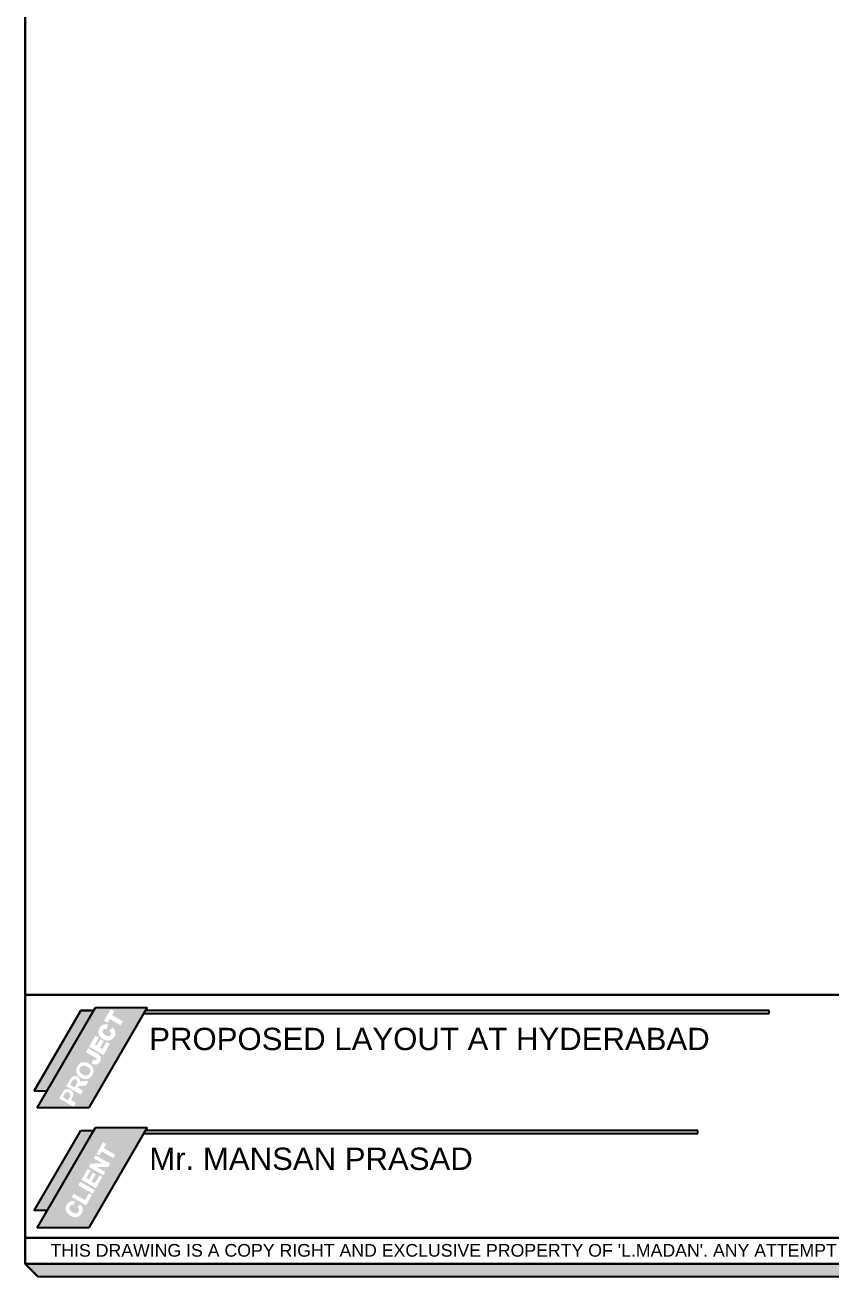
# Model space of a CAD drawing. Header units: inches. Extents: x 58735 to 82582, y -17057 to 2765.
# Drawn here: x 58735 to 64617, y -17043 to -7911 of the extents above; entities that cross this region are included whole.
import ezdxf

# ---------------------------------------------------------------- set-up
doc = ezdxf.new("R2010")
doc.units = ezdxf.units.IN
doc.header["$LTSCALE"] = 15
doc.layers.add('Title', color=252, linetype='Continuous')
doc.styles.add('Arial', font='arial.ttf')

msp = doc.modelspace()

# ---------------------------------------------------------------- hatches: boundary and pattern name
at = {"layer": 'Title'}
h = msp.add_hatch(color=254, dxfattribs=at)
h.dxf.hatch_style = 1
h.paths.add_polyline_path([(59236.94, -15100.44), (59142.79, -15100.44), (58803.06, -15685.06), (58899.28, -15685.06)])
h = msp.add_hatch(color=251, dxfattribs=at)
h.dxf.hatch_style = 1
h.paths.add_polyline_path([(59626.56, -15077.29), (59250.31, -15077.29), (59236.94, -15100.44), (59236.9, -15100.44), (58824.95, -15809.25), (59201.21, -15809.25)])
h.paths.add_polyline_path([(59307.82, -15424.66), (59202.52, -15363.77), (59248.91, -15283.17), (59274.6, -15298.04), (59244.75, -15349.72), (59256.59, -15356.64), (59284.37, -15308.4), (59310.06, -15323.27), (59282.27, -15371.37), (59298.87, -15381.02), (59329.72, -15327.32), (59355.41, -15342.2)], flags=16)
h.paths.add_polyline_path([(59355.32, -15316.83), (59352.3, -15317.69), (59342.75, -15319), (59332.74, -15318.62), (59322.61, -15316.37), (59312.56, -15312.35), (59305.58, -15308.68), (59296.05, -15302.39), (59287.82, -15295.44), (59281.07, -15287.75), (59276.18, -15279.48), (59272.92, -15271.6), (59271.02, -15261.56), (59270.83, -15251.27), (59272.93, -15241.19), (59276.82, -15231.18), (59279.17, -15227.06), (59285.4, -15217.9), (59293.01, -15210.48), (59301.62, -15204.93), (59309.34, -15201.96), (59319.22, -15200.41), (59329.93, -15201.16), (59341.07, -15203.47), (59331.6, -15235.38), (59318.24, -15233.97), (59313.95, -15234.92), (59307.78, -15238.94), (59304.71, -15243.17), (59301.92, -15250.42), (59301.92, -15257.84), (59302.56, -15260.09), (59305.66, -15265.71), (59311.28, -15271.49), (59319.74, -15277.55), (59321.09, -15278.36), (59330.92, -15283.35), (59339.06, -15285.92), (59345.78, -15286.35), (59346.68, -15286.19), (59353.87, -15283.52), (59359.48, -15278.33), (59360.73, -15276.55), (59363.21, -15269.25), (59362.97, -15264.08), (59360.39, -15257.85), (59354.6, -15250.68), (59349.74, -15245.82), (59374.85, -15222.76), (59385.66, -15235.46), (59391.15, -15244.74), (59394.19, -15254.06), (59394.84, -15257.93), (59395.03, -15267.98), (59392.92, -15278.14), (59388.7, -15288.24), (59387.05, -15291.33), (59380.76, -15300.2), (59373.39, -15307.39), (59364.81, -15313.11)], flags=16)
h.paths.add_polyline_path([(59286.02, -15435.94), (59288.79, -15446.84), (59288.79, -15448.37), (59288.23, -15457.99), (59284.59, -15468.33), (59281.83, -15473.45), (59275.05, -15482.86), (59266.67, -15489.65), (59257.85, -15493.14), (59247.9, -15494.15), (59237.44, -15491.98), (59227.42, -15487.41), (59221.53, -15485.45), (59234.35, -15455.64), (59248.49, -15461.25), (59249.59, -15461.37), (59255.08, -15459.08), (59255.91, -15457.95), (59257.45, -15451.56), (59254.05, -15447.55), (59245.97, -15442.12), (59179.3, -15403.65), (59196.08, -15374.92), (59261.6, -15412.83), (59271.39, -15419.06), (59278.5, -15425.07), (59280.11, -15426.68)], flags=16)
h.paths.add_polyline_path([(59433.01, -15207.24), (59353.4, -15161.21), (59337.03, -15189.68), (59311.34, -15174.81), (59360.81, -15089.11), (59386.49, -15103.98), (59370.12, -15132.28), (59449.75, -15178.31)], flags=16)
h.paths.add_polyline_path([(59225.84, -15507.99), (59230.55, -15516.46), (59233.24, -15523.6), (59235.13, -15533.61), (59235.13, -15543.71), (59233.05, -15553.92), (59229.2, -15563.83), (59226.36, -15569.33), (59220.14, -15578.47), (59212.87, -15586.3), (59204.73, -15592.36), (59195.8, -15596.73), (59190.06, -15598.31), (59180.53, -15599.81), (59170.69, -15599.43), (59160.6, -15597.37), (59150.52, -15593.53), (59143, -15589.67), (59133.45, -15583.37), (59125.58, -15576.77), (59119.16, -15569.6), (59113.69, -15560.35), (59110.27, -15551.07), (59108.38, -15540.27), (59108.77, -15531.73), (59110.83, -15521.8), (59114.69, -15512.07), (59117.52, -15506.59), (59123.76, -15497.42), (59131.04, -15489.77), (59139.17, -15483.71), (59148.27, -15479.35), (59153.98, -15477.78), (59163.34, -15476.28), (59173.19, -15476.66), (59183.23, -15478.71), (59193.33, -15482.38), (59201.75, -15486.77), (59211.34, -15493.1), (59219.27, -15500.11)], flags=16)
h.paths.add_polyline_path([(59198.93, -15613.06), (59179.23, -15647.14), (59147.38, -15649.39), (59135.12, -15650.4), (59128.56, -15651.31), (59123.21, -15653.93), (59118.53, -15659.89), (59118.13, -15660.51), (59158.2, -15683.7), (59141.46, -15712.62), (59036.16, -15651.73), (59062.47, -15605.98), (59068.97, -15595.61), (59075.01, -15587.74), (59079.4, -15583.56), (59089.02, -15578.15), (59098.05, -15576.68), (59108.95, -15577.87), (59118.55, -15581.86), (59127.67, -15589), (59133.58, -15597.86), (59135.22, -15601.85), (59136.82, -15611.83), (59135.98, -15617.7), (59140.69, -15616.4), (59148.92, -15615.11), (59160.12, -15614.41), (59163.61, -15614.24)], flags=16)
h.paths.add_polyline_path([(59075.89, -15684.75), (59081.59, -15691.47), (59086.08, -15701.82), (59087.16, -15707.67), (59086.59, -15718.7), (59085.69, -15722.52), (59082.35, -15730.5), (59077.28, -15740.12), (59075.01, -15744.31), (59070.39, -15752.25), (59106.5, -15773.2), (59090, -15802.15), (58984.5, -15741.25), (59005.15, -15705.26), (59011.91, -15693.99), (59017.46, -15685.94), (59020.96, -15681.82), (59029.71, -15675.46), (59040.58, -15672.04), (59041.98, -15672.04), (59051.91, -15672.22), (59062.28, -15675.68), (59066.82, -15677.95)], flags=16)
h = msp.add_hatch(color=256, dxfattribs=at)
h.dxf.hatch_style = 1
h.paths.add_polyline_path([(64165.29, -15100.44), (59613.19, -15100.44), (59600.6, -15122.26), (64165.29, -15122.26)])
h = msp.add_hatch(color=251, dxfattribs=at)
h.dxf.hatch_style = 1
h.paths.add_polyline_path([(59117.34, -15623.86), (59118.17, -15622.19), (59116.69, -15611.06), (59108.31, -15602.45), (59096.92, -15599.91), (59094.52, -15599.91), (59084.32, -15606.56), (59079.71, -15613.78), (59075.04, -15621.74), (59063.62, -15641.68), (59097.28, -15661.12), (59108.43, -15642), (59114.58, -15630.59)])
h.paths.add_polyline_path([(59211.63, -15538.67), (59210.11, -15532.2), (59206.06, -15524.29), (59199.52, -15517.02), (59190.7, -15510.49), (59188.27, -15508.99), (59177.86, -15504.05), (59168.09, -15501.52), (59159.42, -15501.52), (59157.58, -15501.75), (59148.34, -15505.26), (59140.59, -15511.91), (59136.64, -15517.55), (59132.81, -15527.4), (59132.07, -15537.22), (59133.6, -15543.72), (59137.65, -15551.63), (59144.19, -15558.91), (59153.17, -15565.42), (59155.24, -15566.74), (59165.5, -15571.69), (59175.3, -15574.23), (59184.3, -15574.05), (59186.29, -15573.83), (59195.68, -15570.15), (59203.44, -15563.87), (59207.41, -15558.2), (59211.08, -15548.65)])
h.paths.add_polyline_path([(59063.19, -15725.86), (59065.6, -15718.62), (59064, -15706.75), (59055.5, -15697.77), (59043.68, -15695.14), (59040.48, -15695.6), (59030.74, -15701.07), (59029.17, -15702.65), (59024.35, -15709.69), (59019.97, -15717.05), (59011.99, -15731.21), (59048.52, -15752.35), (59057.48, -15736.93)])
h = msp.add_hatch(color=254, dxfattribs=at)
h.dxf.hatch_style = 1
h.paths.add_polyline_path([(59236.94, -15974.72), (59142.79, -15974.72), (58803.06, -16559.34), (58899.28, -16559.34)])
h = msp.add_hatch(color=251, dxfattribs=at)
h.dxf.hatch_style = 1
h.paths.add_polyline_path([(59626.56, -15951.57), (59250.31, -15951.57), (59236.94, -15974.72), (59236.9, -15974.72), (58824.95, -16683.52), (59201.21, -16683.52)])
h.paths.add_polyline_path([(59393.18, -16151.28), (59379.06, -16176.09), (59294.98, -16127.6), (59277.55, -16157.59), (59255.88, -16145.2), (59304.93, -16060.01), (59326.57, -16072.82), (59309.49, -16102.45)], flags=16)
h.paths.add_polyline_path([(59355.88, -16215.8), (59341.97, -16239.95), (59260.49, -16242.49), (59320.66, -16277.19), (59306.84, -16300.95), (59201.12, -16239.71), (59214.69, -16216.26), (59298.23, -16214.03), (59236.7, -16178.32), (59250.15, -16154.91)], flags=16)
h.paths.add_polyline_path([(59299.16, -16313.88), (59252.38, -16394.91), (59146.92, -16334.18), (59192.65, -16254.89), (59214.06, -16267.12), (59182.66, -16321.89), (59200.68, -16332.31), (59229.97, -16281.4), (59251.38, -16293.63), (59222.07, -16344.57), (59245.34, -16358.12), (59278.13, -16301.61)], flags=16)
h.paths.add_polyline_path([(59243.92, -16410.08), (59229.42, -16435.24), (59123.67, -16373.98), (59138.2, -16349.2)], flags=16)
h.paths.add_polyline_path([(59224.05, -16444.6), (59180.24, -16520.34), (59075.59, -16459.82), (59089.68, -16434.62), (59173.07, -16482.78), (59202.37, -16432.21)], flags=16)
h.paths.add_polyline_path([(59138.42, -16513.24), (59148.7, -16526.08), (59154.58, -16537.1), (59156.45, -16546.11), (59156.45, -16558.27), (59152.8, -16570.7), (59148.76, -16579.13), (59140.76, -16590.05), (59131.21, -16598.13), (59120.25, -16603.61), (59113.89, -16605.48), (59102.23, -16606.94), (59090.14, -16605.84), (59077.81, -16601.85), (59067.02, -16596.45), (59055.2, -16588.57), (59045.77, -16579.87), (59038.84, -16570.01), (59034.07, -16559.37), (59031.86, -16546.88), (59032.6, -16534.72), (59036.59, -16522.38), (59040.26, -16514.67), (59048.27, -16503.75), (59057.82, -16495.67), (59069.56, -16489.8), (59082.32, -16488.25), (59098.99, -16490.45), (59090.51, -16518.44), (59076.6, -16517.65), (59072.97, -16518.49), (59064.31, -16524.9), (59061.67, -16528.43), (59058.15, -16539.31), (59059.4, -16549.33), (59064.15, -16557.25), (59073.08, -16565.52), (59080.43, -16569.86), (59093.34, -16576.32), (59103.84, -16578.94), (59109.63, -16578.64), (59119.77, -16574.52), (59126.31, -16566.73), (59129.51, -16555.85), (59129.23, -16551.6), (59124.72, -16542.26), (59116.63, -16532.89)], flags=16)
h = msp.add_hatch(color=256, dxfattribs=at)
h.dxf.hatch_style = 1
h.paths.add_polyline_path([(63644.4, -15974.72), (59613.19, -15974.72), (59600.6, -15996.53), (63644.4, -15996.53)])
h = msp.add_hatch(color=254, dxfattribs=at)
h.dxf.hatch_style = 1
h.paths.add_polyline_path([(82470.96, -16946.15), (82567.72, -17042.93), (58832.01, -17042.93), (58735.23, -16946.15)])

# ---------------------------------------------------------------- linework, layer by layer
for p, q in [((58832.01, -17042.93), (58735.23, -16946.15)), ((58735.23, -16946.15), (82470.96, -16946.15)), ((82567.72, -17042.93), (58832.01, -17042.93))]:
    msp.add_line(p, q)
at = {"layer": 'Title', "color": 7, "lineweight": 30}
for p, q in [((58735.23, -16946.15), (58735.23, 2764.53)), ((58735.23, -14985.8), (82471.15, -14985.8)), ((58735.23, -16757.65), (58735.23, -14985.8)), ((58735.23, -16757.65), (82285.89, -16757.65)), ((82471.15, -16757.65), (58735.23, -16757.65)), ((82470.96, -16946.15), (58735.23, -16946.15))]:
    msp.add_line(p, q, dxfattribs=at)
at = {"layer": 'Title', "color": 253}
for p, q in [((58803.06, -15685.06), (59142.79, -15100.44)), ((59142.79, -15100.44), (58803.06, -15685.06)), ((59142.79, -15100.44), (59236.85, -15100.44)), ((59236.85, -15100.44), (59142.79, -15100.44)), ((58803.06, -15685.06), (58897.12, -15685.06)), ((58803.06, -16559.34), (59142.79, -15974.72)), ((59142.79, -15974.72), (59236.85, -15974.72)), ((58897.12, -16559.34), (58803.06, -16559.34))]:
    msp.add_line(p, q, dxfattribs=at)
at = {"layer": 'Title', "color": 250}
for p, q in [((58824.95, -15809.25), (59250.31, -15077.29)), ((59626.56, -15077.29), (59201.21, -15809.25)), ((59250.31, -15077.29), (59626.56, -15077.29)), ((59201.21, -15809.25), (58824.95, -15809.25)), ((58824.95, -16683.52), (59250.31, -15951.57)), ((59626.56, -15951.57), (59201.21, -16683.52)), ((59250.31, -15951.57), (59626.56, -15951.57)), ((59201.21, -16683.52), (58824.95, -16683.52))]:
    msp.add_line(p, q, dxfattribs=at)
at = {"layer": 'Title'}
for p, q in [((59600.6, -15122.26), (64165.29, -15122.26)), ((64165.29, -15100.44), (59613.19, -15100.44)), ((64165.29, -15122.26), (64165.29, -15100.44)), ((63644.4, -15974.72), (59613.11, -15974.72)), ((63644.4, -15996.53), (63644.4, -15974.72)), ((59600.43, -15996.53), (63644.4, -15996.53))]:
    msp.add_line(p, q, dxfattribs=at)
at = {"layer": 'Title', "color": 254, "lineweight": 30}
msp.add_line((58735.23, -16946.15), (58832.01, -17042.93), dxfattribs=at)
at = {"layer": 'Title'}
msp.add_lwpolyline([(58735.23, -14985.8), (82474.22, -14985.8), (82474.22, 2764.53), (58735.23, 2764.53)], close=True, dxfattribs=at)

# ---------------------------------------------------------------- texts
at = {"layer": 'Title', "style": 'Arial'}
for s, p in [('PROPOSED LAYOUT AT HYDERABAD', (59641.56, -15388.01)), ('Mr. MANSAN PRASAD', (59642.23, -16262.18))]:
    msp.add_text(s, height=162.6561, dxfattribs=at).set_placement(p)
at = {"layer": 'Title', "ltscale": 2, "style": 'Arial'}
msp.add_text("THIS DRAWING IS A COPY RIGHT AND EXCLUSIVE PROPERTY OF 'L.MADAN'. ANY ATTEMPT TO COPY OR EXECUTE OF IT WITHOUT PERMISSION IS LIABLE FOR PROSECUTION. ", height=92.44201, dxfattribs=at).set_placement((58920.93, -16894.97))

doc.saveas('drawing.dxf')
